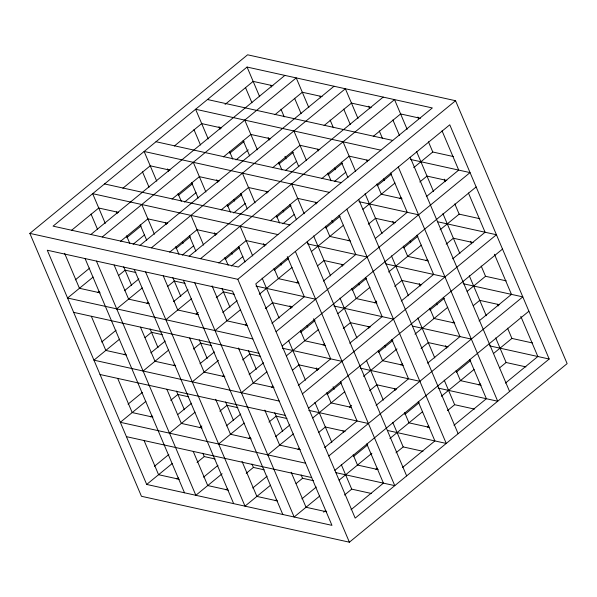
<?xml version="1.0" encoding="UTF-8"?>
<svg xmlns="http://www.w3.org/2000/svg" width="597" height="597" viewBox="0 0 597 597"><rect width="100%" height="100%" fill="white"/><g stroke="black" fill="none" stroke-linecap="round" stroke-linejoin="round"><path stroke-width="0.9" d="M29.85 233.382L247.606 54.805L455.556 100.721L567.15 363.618L349.394 542.195L141.444 496.279L29.85 233.382L237.8 279.299L455.556 100.721M247.068 67.051L53.073 226.144L238.337 267.053L432.332 107.953L247.068 67.051L259.68 96.751M71.394 230.449L98.751 208.017L118.557 212.39M122.863 188.242L150.22 165.809L170.026 170.182M174.331 146.034L201.689 123.601L221.494 127.974M225.084 104.415L253.158 81.386L272.963 85.759M90.878 234.494L284.881 75.401M102.221 236.994L296.224 77.901L308.828 107.609M120.549 241.3L147.899 218.868L167.705 223.241M172.018 199.092L199.368 176.66L219.174 181.033M223.487 156.884L250.837 134.452L270.642 138.825M274.956 114.676L302.313 92.244L322.111 96.617M75.304 279.874L89.699 268.068M126.773 237.666L141.168 225.86M178.242 195.458L192.637 183.652M229.711 153.25L244.106 141.444M93.125 277.068L67.573 298.022L252.837 338.932M133.079 244.307L144.593 234.86M184.548 202.099L196.062 192.652M236.016 159.884L248.255 149.854M140.034 245.345L334.029 86.252M151.377 247.852L345.372 88.752L357.984 118.46M97.774 292.59L99.214 291.411M118.646 275.471L125.124 270.157L135.929 272.538M169.697 252.158L197.055 229.718L216.86 234.091M221.166 209.943L248.524 187.51L268.329 191.883M272.635 167.735L299.993 145.302L319.798 149.675M324.104 125.527L351.461 103.094L371.267 107.467M124.452 290.732L138.855 278.926M175.921 248.524L190.324 236.71M227.397 206.308L241.792 194.503M278.866 164.1L293.261 152.295M116.721 308.88L142.273 287.918M182.227 255.158L193.749 245.71M233.696 212.95L245.218 203.502M285.888 170.152L296.687 161.294M189.182 256.195L383.184 97.102M200.525 258.702L394.527 99.609L407.132 129.31M146.922 303.44L148.362 302.261M167.802 286.321L174.279 281.008L185.077 283.396M101.677 342.014L116.079 330.208M119.504 339.208L93.945 360.163L279.209 401.072M218.853 263.008L246.203 240.576L266.008 244.949M270.322 220.8L297.672 198.368L317.477 202.741M321.79 178.593L349.141 156.153L368.946 160.526M373.259 136.377L400.617 113.945L420.415 118.318M173.608 301.582L188.003 289.776M225.076 259.374L239.472 247.568M276.545 217.166L290.94 205.361M328.014 174.958L342.409 163.145M165.876 319.731L191.428 298.776M231.382 266.008L242.897 256.568M282.851 223.8L294.366 214.353M334.32 181.592L345.835 172.145M124.146 354.73L125.586 353.551M145.026 337.611L151.504 332.298L162.302 334.678M196.077 314.291L198.234 312.522M216.233 297.761L223.427 291.858L234.233 294.246M150.832 352.872L165.227 341.066M143.101 371.021L168.653 350.058M222.756 312.432L237.158 300.627M274.224 270.225L288.627 258.419M325.701 228.017L340.096 216.211M377.17 185.809L391.565 174.003M215.024 330.581L240.576 309.627M259.299 294.276L292.052 267.419M311.485 251.479L343.521 225.211M362.954 209.271L394.99 183.003M413.706 167.653L432.78 152.004L453.489 156.578M173.302 365.58L174.742 364.401M193.458 349.051L200.652 343.148L211.457 345.536M128.056 404.154L142.452 392.348M145.877 401.348L120.325 422.303L305.589 463.212M245.225 325.149L246.665 323.97M265.381 308.619L272.583 302.716L292.388 307.089M296.694 282.941L298.134 281.754M317.574 265.822L324.052 260.508L343.857 264.881M348.163 240.725L349.603 239.546M368.319 224.196L375.52 218.293L395.326 222.666M399.639 198.517L401.072 197.338M419.788 181.988L426.989 176.085L446.795 180.458M199.98 363.722L214.383 351.917M192.249 381.871L218.524 360.327M150.526 416.87L151.966 415.691M170.682 400.341L177.876 394.438L188.682 396.818M271.911 323.29L304.306 296.724L287.276 256.606M323.38 281.075L355.775 254.516L339.103 215.248M375.573 238.278L407.244 212.301L390.572 173.04M426.318 196.659L458.712 170.093L442.049 130.833M276.053 331.693L470.055 172.6L410.43 159.436M222.45 376.431L223.89 375.252M242.606 359.901L249.807 353.999L260.605 356.387M177.928 414.422L191.607 403.206M169.473 433.161L195.032 412.199M282.142 346.036L476.145 186.943M249.136 374.573L263.531 362.767M300.604 332.365L315 320.559M352.073 290.157L366.468 278.351M403.542 247.949L417.937 236.143M241.404 392.722L266.956 371.767M286.396 355.827L318.425 329.559M337.865 313.619L369.894 287.351M388.61 272.001L421.363 245.136M440.079 229.793L459.16 214.144L479.861 218.718M199.674 427.721L201.838 425.952M219.83 411.191L227.032 405.288L237.837 407.676M154.436 466.294L168.832 454.489M146.698 484.443L331.962 525.353L232.546 291.135L47.282 250.225L146.698 484.443L172.257 463.488M271.605 387.289L273.045 386.11M292.478 370.17L298.955 364.857L318.761 369.23M323.074 345.081L324.514 343.894M343.23 328.551L350.432 322.649L370.23 327.014M374.543 302.866L376.7 301.097M394.699 286.336L401.9 280.433L421.706 284.806M426.012 260.658L427.452 259.479M446.168 244.128L453.369 238.225L473.175 242.598M226.36 425.862L240.755 414.057M218.629 444.011L244.18 423.057M176.899 479.01L178.339 477.831M197.055 462.481L204.256 456.578L215.062 458.959M298.284 385.431L330.678 358.864L313.649 318.746M349.76 343.215L382.147 316.656L365.483 277.389M401.229 301.007L433.616 274.441L416.952 235.181M452.698 258.8L485.092 232.233L468.421 192.973M302.433 393.833L496.435 234.74L437.683 221.771M248.83 438.571L250.27 437.392M268.986 422.042L276.18 416.139L286.985 418.527M203.584 477.152L217.98 465.339M222.129 473.749L195.853 495.301L96.43 261.076M308.515 408.176L502.517 249.083M275.515 436.713L289.911 424.907M326.984 394.505L341.38 382.699M378.453 352.297L392.848 340.491M429.922 310.089L444.317 298.284M267.777 454.862L293.336 433.907M312.768 417.967L344.805 391.699M363.521 376.349L396.99 348.894M414.99 334.141L447.743 307.276M467.175 291.343L485.533 276.284L506.241 280.859M226.054 489.861L227.494 488.682M246.21 473.331L253.412 467.429L264.21 469.817M297.978 449.429L299.418 448.243M318.858 432.31L325.335 426.997L345.141 431.37M349.454 407.221L351.611 405.445M369.603 390.692L376.804 384.781L396.609 389.154M400.923 365.006L402.363 363.827M421.079 348.476L428.273 342.574L448.078 346.947M452.392 322.798L453.832 321.619M473.264 305.679L479.742 300.366L499.547 304.739M252.74 488.003L267.135 476.197M270.56 485.197L245.001 506.152L145.586 271.933M324.664 447.571L357.058 421.004L340.387 381.737M376.132 405.356L408.527 378.796L391.863 339.529M427.601 363.148L459.996 336.581L443.332 297.321M479.07 320.94L511.465 294.373L494.435 254.255M328.805 455.974L522.808 296.881L463.19 283.717M275.202 500.711L276.642 499.532M296.082 483.592L302.56 478.279L313.365 480.667M334.895 470.317L528.897 311.216M301.888 498.853L316.283 487.048M353.357 456.645L367.752 444.84M404.826 414.437L419.228 402.632M456.295 372.229L470.697 360.424M319.708 496.047L294.157 517.002L194.734 282.784M339.148 480.107L371.901 453.25M389.893 438.489L422.646 411.632M441.362 396.281L474.122 369.416M493.555 353.476L511.913 338.424L532.614 342.999M323.641 512.159L325.798 510.383M344.514 495.04L351.715 489.137L371.513 493.51M375.826 469.361L377.267 468.175M395.983 452.832L403.184 446.922L422.989 451.295M427.295 427.146L428.736 425.967M447.452 410.617L454.653 404.714L474.458 409.087M478.764 384.938L480.204 383.759M499.644 367.819L506.122 362.506L525.927 366.879M351.043 509.704L383.431 483.145L366.767 443.877M402.512 467.496L434.907 440.937L418.236 401.669M453.981 425.288L486.376 398.721L469.705 359.461M505.45 383.08L537.845 356.513L520.815 316.395M549.188 359.021L355.185 518.114L255.762 283.896L449.765 124.803L549.188 359.021L489.562 345.857M207.48 99.52L392.744 140.422M380.864 150.168L195.6 109.258L208.211 138.959M156.011 141.728L341.275 182.63M402.02 198.786L381.311 194.219L376.961 183.973M329.395 192.376L144.131 151.466L156.742 181.175M358.961 201.644L418.587 214.808M104.542 183.936L289.806 224.845M350.543 240.994L329.842 236.427L325.492 226.181M428.392 260.926L407.691 256.352L403.341 246.113M277.926 234.584L92.662 193.674L105.273 223.382M307.492 243.852L367.118 257.016M385.341 263.784L444.959 276.948M299.075 283.202L278.374 278.635L274.023 268.389M376.923 303.134L356.215 298.567L351.872 288.321M454.772 323.067L434.064 318.492L429.721 308.253M256.023 286.06L315.649 299.224M333.872 305.992L393.49 319.156M412.587 326.119L471.339 339.089M100.154 292.858L79.446 288.284L64.595 253.292M149.302 303.709L128.601 299.134L114.109 264.993M198.458 314.559L177.749 309.992L163.257 275.844M247.606 325.417L226.905 320.843L212.047 285.844M325.455 345.342L304.746 340.775L300.403 330.529M403.303 365.274L382.595 360.707L378.244 350.461M481.145 385.207L460.444 380.632L456.093 370.394M282.403 348.2L342.021 361.364M360.245 368.133L419.87 381.296M438.094 388.065L497.719 401.229L398.296 167.011M73.655 312.365L258.919 353.275M126.527 354.999L105.826 350.424L91.334 316.283M175.682 365.849L154.974 361.275L140.482 327.134M224.83 376.7L204.129 372.132L189.637 337.984M273.986 387.557L253.277 382.983L238.427 347.984M350.932 407.288L331.126 402.915L326.775 392.669M429.676 427.415L408.975 422.848L404.624 412.602M308.776 410.34L368.401 423.504M387.498 430.467L446.25 443.437L346.827 209.219M100.035 374.506L285.299 415.415M152.907 417.139L132.198 412.564L117.706 378.423M202.055 427.989L181.354 423.415L166.861 389.274M251.21 438.84L230.502 434.273L215.651 399.274M300.358 449.698L279.657 445.123L264.799 410.124M378.207 469.623L357.506 465.056L353.155 454.81M336.029 472.675L394.774 485.645L295.358 251.427M126.407 436.646L311.671 477.548M179.279 479.279L158.578 474.705L144.086 440.564M228.435 490.13L207.726 485.555L193.234 451.414M277.583 500.98L256.882 496.413L242.024 461.414M326.738 511.83L306.03 507.263L291.179 472.264M417.922 117.012L418.654 118.721M428.43 141.765L432.78 152.004M444.302 179.152L445.392 181.712M454.81 203.905L459.16 214.144M470.682 241.292L471.764 243.852M481.189 266.046L485.533 276.284M497.42 304.283L498.144 305.992M507.562 328.186L511.913 338.424M416.557 151.504L433.512 191.45M442.929 213.644L459.891 253.591M469.309 275.784L486.264 315.731M495.689 337.924L506.122 362.506M410.176 157.265L509.592 391.49M392.893 119.982L399.415 135.34M368.774 106.154L369.864 108.721M379.282 130.915L382.543 138.594M383.632 178.891L384.364 180.6M410.012 241.031L410.736 242.74M436.392 303.172L437.116 304.88M366.819 160.071L367.543 161.78M392.833 221.36L393.923 223.92M419.213 283.5L420.295 286.06M445.586 345.641L446.675 348.2M343.745 109.124L350.267 124.489M343.059 141.817L355.663 171.518M365.088 193.712L382.043 233.658M391.46 255.852L408.423 295.799M417.84 317.992L434.795 357.939M444.213 380.132L454.653 404.714M319.985 96.162L320.708 97.863M330.126 120.057L333.387 127.743M358.7 199.48L458.123 433.698M341.424 162.19L347.947 177.555M334.484 168.041L335.208 169.749M317.664 149.22L318.388 150.929M327.813 173.123L331.074 180.801M294.59 98.274L301.112 113.639M293.903 130.967L306.515 160.668M331.805 220.248L332.887 222.808M358.543 283.239L359.267 284.948M384.923 345.379L385.647 347.088M270.829 85.304L271.56 87.013M280.978 109.206L284.239 116.885M315.35 202.279L316.074 203.987M341.723 264.419L342.447 266.128M368.103 326.559L368.827 328.268M394.483 388.699L395.207 390.408M292.269 151.332L298.791 166.697M284.97 156.332L286.06 158.892M291.59 184.025L304.194 213.726M313.619 235.919L330.574 275.866M339.992 298.06L356.946 338.006M366.371 360.2L383.326 400.147M392.744 422.34L403.184 446.922M268.15 137.511L269.24 140.071M278.657 162.265L281.918 169.951M245.442 87.423L251.956 102.788M307.231 241.688L406.654 475.906M289.955 204.398L296.478 219.763M244.755 120.109L257.359 149.817M283.015 210.248L283.739 211.957M266.195 191.428L266.919 193.137M276.344 215.33L279.605 223.009M243.121 140.482L249.643 155.847M242.434 173.175L255.046 202.876M280.694 263.307L281.418 265.016M307.074 325.447L307.798 327.156M333.089 386.737L334.178 389.296M219.002 126.661L220.084 129.221M229.509 151.414L232.77 159.1M263.516 243.636L264.605 246.195M289.896 305.776L290.978 308.336M316.268 367.916L317.358 370.476M343.006 430.907L343.738 432.616M240.8 193.547L247.322 208.905M233.86 199.398L234.584 201.099M240.121 226.233L252.725 255.941M262.15 278.135L279.105 318.082M288.523 340.268L305.477 380.222M314.903 402.408L331.857 442.355M341.275 464.548L351.715 489.137M216.681 179.719L217.771 182.286M227.188 204.48L230.449 212.159M193.965 129.631L200.488 144.996M238.487 246.606L245.009 261.971M193.286 162.317L205.89 192.025M231.546 252.456L232.27 254.165M237.8 279.299L349.394 542.195M214.368 232.785L215.45 235.345M224.875 257.538L228.136 265.217M191.652 182.689L198.174 198.055M190.965 215.383L203.577 245.083M221.994 288.485L229.949 307.224M248.374 350.626L256.329 369.364M274.754 412.766L282.702 431.504M301.127 474.906L302.56 478.279M167.533 168.869L168.615 171.429M178.04 193.622L181.301 201.308M189.331 235.755L195.853 251.121M182.391 241.606L183.115 243.315M165.578 222.785L166.302 224.494M175.719 246.688L178.981 254.367M142.496 171.839L149.019 187.204M183.391 280.277L282.814 514.502M141.817 204.532L154.422 234.233M172.846 277.635L180.801 296.373M199.219 339.775L207.174 358.513M225.599 401.915L233.554 420.654M251.979 464.056L253.412 467.429M140.183 224.897L146.705 240.263M116.422 211.935L117.146 213.644M126.571 235.83L129.833 243.516M134.243 269.426L233.658 503.644M123.691 266.784L131.646 285.523M150.071 328.925L158.026 347.663M176.451 391.065L184.398 409.803M202.823 453.205L204.256 456.578M91.028 214.047L97.55 229.412M85.087 258.576L184.51 492.794"/></g></svg>
